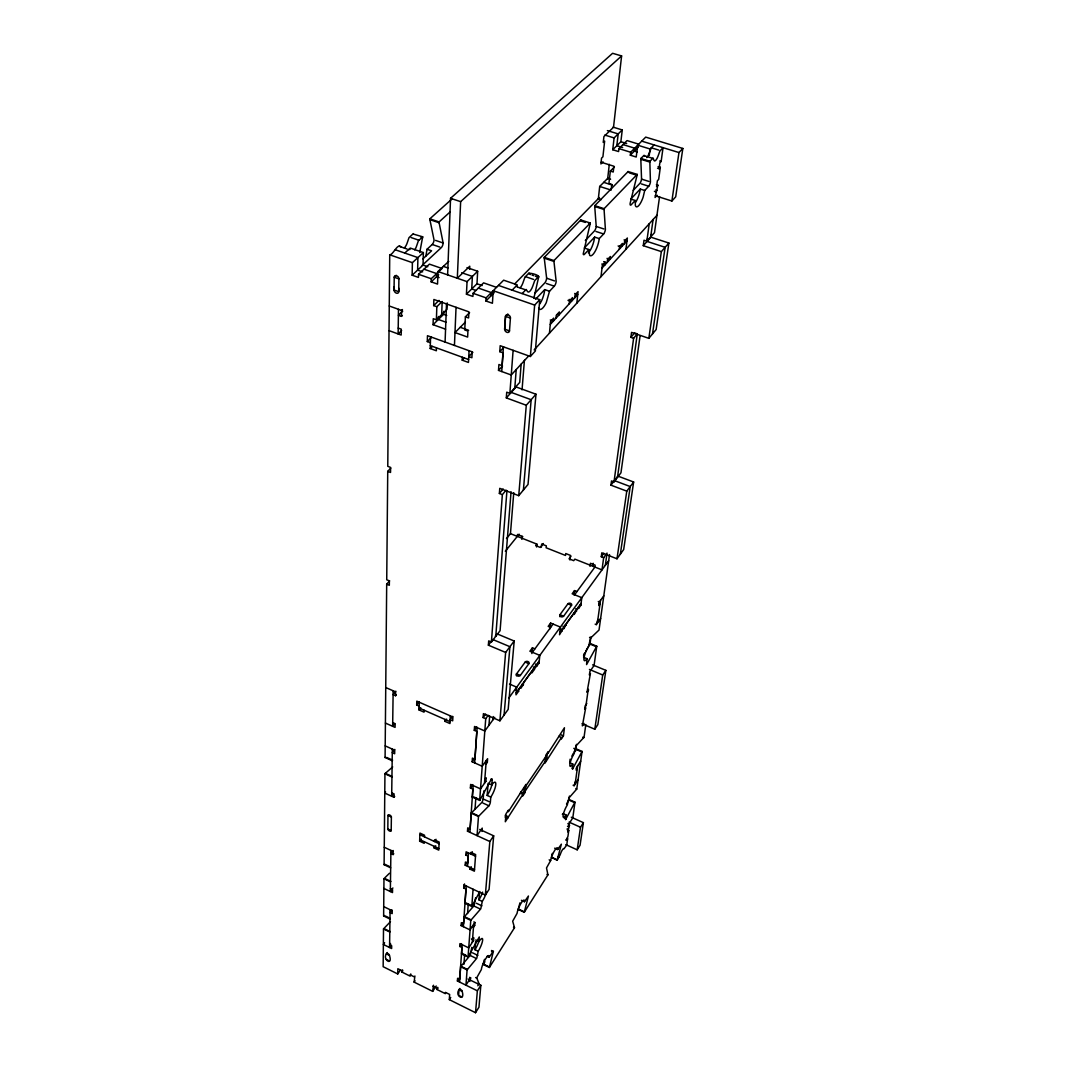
<?xml version="1.0" encoding="UTF-8"?>
<svg xmlns="http://www.w3.org/2000/svg" width="1066" height="1066" viewBox="0 0 1066 1066"><rect width="100%" height="100%" fill="white"/><g stroke="black" fill="none" stroke-linecap="round" stroke-linejoin="round"><path stroke-width="1.5" d="M390.476 921.664L383.867 928.513A2.478 0.693 -64.1 0 0 383.507 928.952L383.16 966.702L397.738 973.964L400.443 969.993M390.316 918.439A2.505 0.693 -64.3 0 1 389.956 919.012L383.627 915.934L383.973 878.744A2.558 0.746 -64.4 0 1 384.346 878.291L389.49 873.241M390.676 867.831L384.106 864.699L384.946 773.769A2.732 0.866 -65.2 0 1 385.332 773.33L392.701 766.934M386.678 757.46L392.568 760.138A2.758 0.879 -65.4 0 1 392.168 760.724L385.093 757.513L386.691 584.181L389.623 580.81M390.729 468.161L387.731 471.359L386.731 579.771L389.37 580.863L389.317 585.287L386.691 584.181M400.909 246.832C397.725 242.635 393.034 255.174 389.73 254.801L387.771 466.322L390.596 467.428L390.542 472.451L387.731 471.359M394.1 286.741L394.06 290.019A2.745 1.945 48.7 0 0 396.365 293.137A2.745 1.945 48.7 0 0 398.724 291.671L398.911 278.506C399.044 276.321 394.793 274.122 394.22 276.854L394.06 290.019L398.724 291.671L398.764 288.166M387.824 828.988L387.971 815.45A1.972 1.066 37 0 1 389.703 815.024A1.972 1.066 37 0 1 391.382 817.036L391.195 830.574A1.959 1.053 36.8 0 1 389.49 830.987A1.959 1.053 36.8 0 1 387.824 828.988L391.195 830.574M389.45 955.376L386.372 953.857A1.786 0.866 35.7 0 1 387.931 953.617A1.786 0.866 35.7 0 1 389.45 955.376C393.167 966.662 382.174 959.72 386.372 953.857L387.291 952.524M390.089 909.724L389.57 947.514L391.195 945.156M390.916 850.402L390.343 891.536L392.901 887.965M392.328 749.105L391.675 796.262L393.487 793.85M393.154 690.781L392.648 726.306L394.553 723.881M398.471 309.3L398.138 333.938L401.642 330.553M393.087 850.495L390.876 853.52L393.101 854.572L393.141 851.454L384.266 847.257M385.586 791.985L384.759 793.064L393.98 797.315L394.034 793.943L391.728 792.877M395.832 691.234L393.101 694.646L395.566 695.725L395.619 691.861L385.732 687.53M402.708 311.165L398.391 315.269L401.469 316.375L401.562 310.406L402.455 309.54M397.738 973.964L397.845 968.714L401.949 970.753L401.922 972.059L410.144 976.15L410.783 973.938M448.759 261.317L437.966 271.524L437.54 284.089L431.17 281.85L431.264 278.732L442.057 268.512L429.425 264.141L418.538 274.295L418.458 277.413L412.142 275.201L412.395 262.662L423.375 252.575L410.25 248.058L404.747 253.042M412.142 275.201L423.042 265.074L423.375 252.575M419.178 706.105L416.686 705.012L416.793 701.148L452.89 716.992L452.69 720.843L450.158 719.723L452.69 716.365M430.384 342.692L427.306 341.573L427.466 335.697L472.211 351.847L471.892 357.736L468.76 356.59L472.864 352.313M424.108 710.222L424.041 712.141L419.058 709.943L419.258 702.227M436.46 347.849L436.367 350.767L430.211 348.529L430.584 336.816M445.575 329.181L433.062 324.704L433.262 318.707L436.394 319.827L446.947 309.433L447.2 302.904M441.684 314.603L442.163 301.518L436.833 306.702L433.675 305.596L433.875 299.479L468.893 311.845L468.587 317.961L465.389 316.829L464.763 329.954L467.934 331.086L467.628 337.083L455.009 332.565L465.416 322.052M436.221 985.983L432.689 991.367L414.128 982.119L414.901 975.99M436.394 319.827L436.833 306.702M424.281 841.714L424.215 843.313L419.644 841.181L419.924 833.079L424.521 835.224L424.455 836.85M438.459 316.495L438.366 319.48L446.161 322.265M433.062 324.704L443.616 314.31L443.723 311.325M445.082 342.053L446.507 303.93M447.613 274.881L450.558 198.316L612.59 53.3L621.611 55.925L613.51 127.28L603.916 136.555L603.263 142.484L604.635 141.138L602.916 156.782L601.544 158.128L600.904 163.937L603.023 161.859M419.751 252.562L422.682 236.799L413.315 234.08M454.449 345.437L456.048 307.301M621.611 55.925L460.645 201.647L457.314 278.239L469.76 266.22L469.6 269.365M436.021 839.302L434.448 841.514L434.515 839.888L439.152 842.047L438.766 850.122L434.155 847.963L434.235 846.364M450.158 719.723L449.959 723.561L444.922 721.336L445.015 719.43M469.08 350.714L468.454 362.44L462.218 360.175L462.351 357.257M432.689 991.367L433.529 985.25M496.529 287.354L483.591 282.876L473.077 293.323L472.918 296.441L466.442 294.189L467.055 281.624L477.661 271.257L467.015 267.593M450.318 715.859L450.025 721.629L419.085 708.011M468.041 979.001L480.846 985.29L478.954 1007.21L475.529 1012.7L449.319 999.642L449.639 994.445L445.455 992.366L445.375 993.672L437.033 989.528L437.7 987.316M519.942 902.862L518.209 909.431L524.259 912.296L547.924 874.84L546.512 867.937L550.669 860.515A7.902 1.666 -66.1 0 1 554.786 850.268A7.902 1.666 -66.1 0 1 557.651 849.535L561.369 844.179L557.118 860.302L551.295 857.144M466.442 294.189L476.995 283.769L477.661 271.257M477.821 985.77L479.02 983.718L476.715 977.802L481.339 969.594A8.501 1.852 -65.1 0 1 485.696 958.72A8.501 1.852 -65.1 0 1 489.227 957.188L493.451 951.059L489.374 967.488L483.191 964.463L484.484 959.373M498.448 285.421L539.756 299.679L534.652 305.076L493.212 290.698L492.425 303.264L485.909 300.985L486.096 297.867L503.645 280.185L517.29 284.875L512.133 290.152M491.133 295.708L491.333 292.59L478.354 288.073M599.252 238.597L594.641 237.092L584.261 248.005L588.912 249.551L589.631 255.307A12.339 3.864 -72 0 0 594.495 252.415A12.339 3.864 -72 0 0 598.919 240.743L599.252 238.597L603.623 233.974A3.504 1.079 -72.1 0 0 605.408 229.47L604.076 209.496A3.558 1.106 -72.4 0 1 604.116 208.683L637.228 174.398L628.114 171.546L594.761 205.671A3.558 1.133 -72.5 0 0 594.735 206.471L596.214 226.472A3.504 1.106 -72.2 0 1 594.428 230.962L585.327 240.49M475.529 1012.7L477.355 990.82L457.407 980.973L457.594 978.295L459.726 979.348L461.924 947.501L459.739 946.435L459.926 943.61L468.72 947.874L473.531 940.492L473.744 937.64L472.544 939.479L471.452 938.959M473.81 921.957L474.916 922.49L470.053 929.898L461.138 925.608L461.338 922.69L463.563 923.756L465.962 889.057L463.67 887.978L464.51 883.954M474.53 869.603L465.202 865.232L465.416 862.034L467.747 863.127L468.227 856.158L465.882 855.065L466.109 851.827L475.529 856.211M463.883 884.887L485.363 895.04L489.827 841.514L467.494 831.213L467.721 827.856L470.106 828.962L472.864 789.093L470.399 787.987L470.639 784.429L480.526 788.88L485.856 781.325L486.136 777.754L484.803 779.632M485.976 764.242L487.322 762.363L487.602 758.699L482.205 766.267L472.171 761.777L472.411 758.099L474.93 759.205L476.835 731.449L474.29 730.33L474.543 726.479L484.83 730.996L494.744 717.351M511.28 375.005L498.515 370.382L498.915 364.505L502.099 365.665L502.979 352.819L499.781 351.673L500.181 345.69L530.362 356.484L535.345 351.007L539.756 299.679M459.886 988.435L459.006 989.794C454.329 995.671 465.402 1002.48 462.191 991.38A1.826 0.893 34.3 0 0 460.659 989.594A1.826 0.893 34.3 0 0 459.006 989.794L458.633 995.298L461.805 996.87M459.553 982.039L460.605 966.729L470.373 955.109L471.812 947.354M475.729 939.985L478.98 941.545L479.287 936.947L468.041 957.055L461.498 953.87L462.138 944.676M463.377 926.687L464.043 917.106L474.13 905.634L475.596 897.812M479.847 891.469L471.798 906.473L465.003 903.235L466.188 885.979M467.548 866.338L468.467 852.92M469.893 832.319L471.212 813.198A2.772 0.733 -65.7 0 1 471.585 812.732L481.752 802.525A2.745 0.72 -65.9 0 0 483.165 798.967L483.791 790.892M481.979 831.44L482.232 828.109L477.062 835.624L478.474 816.516A2.785 0.72 -65.7 0 1 478.847 816.05L488.934 805.789A2.745 0.706 -65.9 0 0 490.36 802.218L490.786 797.075A9.674 2.518 -66 0 0 495.783 784.523A9.674 2.518 -66 0 0 491.772 784.909L492.199 779.632A2.785 0.733 -66.1 0 0 491.04 779.726L480.06 799.793A2.812 0.746 -65.9 0 1 479.673 800.406L472.331 797.075L473.117 785.549M474.69 762.91L477.128 727.612M501.74 371.541L503.445 346.85M507.829 313.977L505.55 316.349L504.671 329.181A2.785 2.065 45.3 0 0 506.896 332.312A2.785 2.065 45.3 0 0 509.495 330.886L510.441 317.681C510.627 315.389 506.27 313.257 505.524 315.949L504.618 329.167L509.535 330.9M472.345 851.761L470.799 854.013L470.919 852.387L475.636 854.572L474.397 871.188L469.746 869.003L469.853 867.418M463.937 964.29L464.616 954.736M467.574 913.509L468.24 904.128M475.05 808.974L475.836 797.808M479.673 800.406L485.723 718.697L483.125 717.565L483.418 713.634L499.914 720.816L508.176 709.396L514.198 641.026L497.049 633.857L495.317 636.109M499.914 720.816L505.63 652.432L488.375 645.183L488.694 640.879L491.413 642.025L500.087 630.686L511.067 491.746M506.123 490.147L502.353 494.637L499.381 493.478L499.754 488.335L518.729 495.677L528.03 484.43L535.985 394.22L516.144 386.971L506.31 397.898L526.284 405.253L535.985 394.22M506.31 397.898L506.723 392.181L509.868 393.341L519.715 382.414L521.154 364.119M478.98 941.545A8.768 1.985 -65.1 0 1 482.658 940.092A8.768 1.985 -65.1 0 1 478.181 951.272L476.795 958.227L467.095 969.913L465.949 985.197L470.626 977.868L469.56 977.349M468.041 957.055L470.772 920.344L480.793 908.805L482.258 901.41A9.061 2.145 -65.3 0 0 486.416 892.295M471.798 906.473L473.077 889.231M491.413 642.025L502.353 494.637M509.868 393.341L513.119 350.314M472.318 942.317L473.69 924.329M484.51 783.204L486.243 760.578M488.948 725.293L489.654 716.072M495.77 636.335L506.936 490.64M514.811 387.851L516.224 369.529M470.626 977.868L469.84 981.453M472.371 926.714L473.491 927.247L474.69 925.408L474.916 922.49M493.065 719.643L493.305 716.565M478.181 951.272L474.97 949.713L475.609 941.611M482.258 901.41L478.914 899.824L479.513 892.135M490.786 797.075L487.175 795.436L488.135 783.27L491.772 784.909M451.997 198.969L429.838 218.823A3.611 1.466 -73.1 0 0 429.891 219.649L434.035 239.877A3.544 1.426 -72.7 0 1 432.223 244.474L427.04 249.244L425.867 256.053M513.759 492.665L510.454 533.666L536.851 544.113L536.571 546.978M522.047 389.85L524.432 360.255M489.374 967.488L514.505 927.726L512.679 921.197L517.05 913.402A8.195 1.759 -65.6 0 1 521.287 902.849A8.195 1.759 -65.6 0 1 524.472 901.729L528.43 896.013L524.272 912.19M518.729 495.677L526.284 405.253M530.362 356.484L534.652 305.076M517.316 536.385L517.49 534.452L522.833 536.678M479.727 829.428L493.678 835.837L489.081 889.39L485.363 895.04M504.058 715.086L509.934 646.702L492.732 639.493L488.375 645.183M523.393 490.04L531.161 399.71L511.24 392.408M644.717 190.468L640.266 189.055L630.766 199.062L635.256 200.488L635.336 205.325A11.953 3.518 -72.4 0 0 636.269 206.751A11.859 3.491 -72.4 0 0 638.694 205.631A11.953 3.518 -72.4 0 0 640.586 202.953A11.859 3.491 -72.4 0 0 643.184 196.97L644.717 190.468L648.728 186.23A3.385 0.986 -72.5 0 0 650.447 181.913L649.847 162.072A3.438 1.013 -72.8 0 1 649.914 161.272L653.125 158.061L653.911 160.206A6.849 1.999 -72.8 0 0 658.175 155.783L659.867 151.079L663.052 147.668L661.147 161.459L659.841 162.832L659.028 168.695L657.562 168.228M521.807 539.343L522.073 536.265M516.41 675.764L516.584 673.832L525.152 662.093A2.105 1.519 5.6 0 1 527.976 661.56A2.105 1.519 5.6 0 1 528.883 663.665L520.341 675.418A2.119 1.546 5.4 0 1 517.45 675.937A2.119 1.546 5.4 0 1 516.544 673.819M549.456 333.152L550.536 321.519L553.654 318.121L553.387 321.039L550.283 319.96M509.495 684.079L516.717 687.157L515.997 694.832L518.609 691.234L518.782 689.329L520.954 686.344L520.768 688.25L523.353 684.678L523.539 682.773L532.067 671.007L531.881 672.913L534.412 669.421L536.704 664.611L535.465 664.091M522.926 794.357L522.766 795.969L525.098 792.518L525.951 784.416L508.335 811.732L508.495 810.107L506.07 813.678L505.311 821.753L522.926 794.357L520.208 793.144M533.866 298.253L538.596 277.32C540.342 274.362 523.846 271.564 530.442 274.535M555.972 318.228L556.252 315.309L559.344 311.952L559.064 314.856L557.518 314.323M541.381 547.085L541.688 544.02L546.325 545.859L546.125 547.777L565.513 555.453L565.74 553.534L570.417 555.386L569.884 559.97M531.841 653.551L532.427 647.795L534.892 648.821M569.244 303.77L569.537 300.879L572.549 297.587L572.255 300.492L569.191 299.439M535.279 665.997L536.504 666.516L536.704 664.611M574.761 297.76L575.054 294.869L578.052 291.618L576.839 303.144M523.712 793.211L524.219 788.347L547.231 754.448L546.658 759.325L523.712 793.211L520.688 791.851M536.504 666.516L539.023 663.052L539.822 655.377L529.895 651.233L532.427 647.795M547.924 874.84L546.938 874.387M549.989 628.82L550.616 623.064L560.41 627.088L559.53 634.75L564.154 626.741L562.941 626.248M610.605 179.208L607.753 178.315L599.692 186.457L598.346 198.649L601.291 199.595M607.633 179.021L609.299 164.324M614.389 167.029L610.338 171.106L608.926 183.512L611.791 184.418L611.138 190.094L599.692 186.457M638.721 144.163L627.035 140.579L618.933 148.614L618.586 151.559L612.737 149.746L614.096 137.927L622.251 129.945L613.03 127.121M559.73 616.641L559.956 614.722L567.885 603.849A2.025 1.412 6.8 0 1 570.577 603.369A2.025 1.412 6.8 0 1 571.496 605.328L563.594 616.215L559.956 614.722A2.039 1.426 6.6 0 0 560.836 616.681A2.039 1.426 6.6 0 0 563.554 616.201M601.011 276.64L602.33 265.221L605.168 262.143L603.676 261.636M605.168 262.143L604.835 265.008L601.837 264.008M612.737 149.746L620.865 141.725L622.251 129.945M564.154 626.741L563.941 628.66L566.552 623.45L574.454 612.55L574.214 614.456L578.758 606.621L578.518 608.526L580.837 605.315L581.809 597.666L572.162 593.789L574.507 590.604L576.906 591.563M607.194 262.436L607.527 259.584L610.338 256.52L610.005 259.371L607.02 258.385M573.988 594.908L574.507 590.604M654.124 144.936L650.1 149L637.708 145.189L636.215 157.022L630.326 155.196L630.686 152.251L645.716 137.114L682.84 148.454L675.697 196.837L671.886 201.021L655.284 195.758M619.253 249.297L619.612 246.446L622.357 243.461L622.011 246.299L620.519 245.82M561.449 737.485L561.249 739.098L563.421 735.873L564.447 727.745L547.977 753.342L548.164 751.703L545.912 755.034L544.966 763.149L561.449 737.485L558.797 736.34M624.276 243.821L624.636 240.983L627.354 238.024L625.929 249.324M590.018 566.352L590.417 563.288L595.148 565.153L594.895 567.072M592.803 566.339L593.202 563.288M649.234 155.476L650.1 149M569.817 761.537L570.123 759.192M584.048 654.031L583.622 657.282L586.993 658.681L586.593 664.584L596.76 646.209L590.058 643.464L585.874 651.139M534.732 293.443L544.779 282.93A3.624 1.213 -71.7 0 0 546.645 278.226L544.26 258.159A3.691 1.253 -72 0 1 544.273 257.332L580.81 219.942L590.258 223.034L553.96 260.584A3.691 1.226 -72 0 0 553.947 261.41L556.172 281.477A3.638 1.199 -71.6 0 1 554.307 286.181L549.51 291.258L546.232 302.704A12.859 4.291 -71.5 0 1 538.61 308.141M562.355 814.384A7.995 1.732 -66.4 0 0 562.928 813.558L565.966 814.917L565.553 819.674L574.974 802.165L568.951 799.487L566.539 804.044M569.657 762.723L572.802 764.095L572.495 769.172L582.076 751.41L575.827 748.692L574.068 751.956M585.82 724.507L584.048 737.272L575.906 746.04L574.241 753.449A8.261 1.852 -66.8 0 0 569.897 764.242A8.261 1.852 -66.8 0 0 572.802 764.095M606.194 554.213L603.662 557.665L601.277 556.732L601.797 552.828L617.001 558.797L623.677 549.55L633.644 482.005L617.894 476.089L610.938 485.163L626.768 491.146L633.644 482.005M610.938 485.163L611.511 480.939L614.003 481.885L620.958 472.798L640.106 335.71M630.885 337.349L634.59 332.952L637.295 333.885L633.604 338.295L630.885 337.349L631.552 332.379L648.834 338.348L656.136 329.527L668.888 243.035L650.9 237.198L643.264 245.686L661.346 251.616L668.888 243.035M643.264 245.686L643.997 240.236L646.849 241.169L654.497 232.681L659.574 196.61M568.951 799.38L569.404 796.102M575.493 751.157L576.4 744.335M589.858 644.903L590.937 636.895M603.662 557.665L601.997 569.884L574.867 559.144L573.721 560.676L569.031 558.811L571.03 556.172M614.003 481.885L633.604 338.295M646.849 241.169L649.234 223.713M647.462 238.704L647.102 241.422L665.131 247.312L652.499 333.925M565.646 839.901L566.632 840.354L567.978 836.13L568.751 830.467L567.272 829.801M568.484 824.778L569.484 825.231L567.778 832L568.751 830.467M567.512 826.31L568.498 826.763L568.884 824.005L572.788 817.888L574.974 802.165M573.122 785.242L574.148 785.695L575.547 781.245M595.161 624.156L596.307 624.623L597.879 619.493M603.782 595.827L599.412 601.97L598.919 605.635L600.011 604.102L598.852 603.636M656.416 184.698L657.882 185.164L655.07 197.49L657.136 195.278M566.619 838.382L567.605 838.822L566.739 845.085L563.901 848.869A4.437 0.919 -66.2 0 0 562.315 849.988A4.437 0.919 -66.2 0 0 560.236 854.679L557.118 860.302M575.134 784.15L577.665 765.774M585.914 706.038L588.245 689.222M597.373 623.064L600.504 600.425M605.355 565.273L607.034 553.054M617.494 477.328L637.295 333.885M650.686 236.905L653.098 219.489M658.122 166.629L660.334 167.309L658.668 179.408L657.376 180.794L656.576 186.55L657.882 185.164M650.9 237.198L651.286 234.48M565.966 814.917A7.995 1.719 -66.4 0 1 563.115 815.397A7.995 1.719 -66.4 0 1 567.299 804.977L568.898 797.994L576.746 789.08L582.076 751.41M596.76 646.209L594.068 665.464L589.844 671.62L589.378 674.978L590.431 673.432L586.98 692.407L588.659 689.942M609.539 554.587L599.025 630.033L590.484 638.161L588.645 646.462A8.821 2.132 -67.6 0 0 583.995 658.055A8.821 2.132 -67.6 0 0 586.993 658.681M617.001 558.797L626.768 491.146M648.834 338.348L661.346 251.616M565.753 844.632L577.199 849.829L580.49 827.256L583.395 822.646L571.296 817.222M581.983 723.734L594.801 729.224L602.716 674.991L605.861 670.354L592.603 664.851M620.345 554.16L630.219 486.562L614.429 480.606M671.886 201.021L678.962 152.545L682.84 148.454M583.395 822.646L580.064 845.245L577.199 849.829M605.861 670.354L597.853 724.587L594.801 729.224M590.258 223.034A3.611 1.146 -72.3 0 1 590.098 223.98L583.222 253.895A3.558 1.133 -71.9 0 0 584.421 254.308L588.912 249.551M637.228 174.398A3.478 1.039 -72.7 0 1 637.068 175.317L630.139 203.353A3.438 1.026 -72.3 0 0 631.139 204.845L635.256 200.488M551.642 855.878L552.335 853.36M571.882 756.1L573.348 753.342M635.762 202.167L637.255 199.342A11.899 3.544 -72.4 0 0 640.266 189.055M539.956 303.783L541.661 300.625A12.805 4.304 -71.5 0 0 544.726 289.619L549.51 291.258M583.542 655.457L585.101 652.565M477.355 990.82L480.846 985.29M566.632 840.354L567.605 838.822M568.498 826.763L569.484 825.231M483.191 964.463L484.923 961.732M449.319 999.642L450.718 997.47M457.407 980.973L459.619 977.549M465.003 903.235L465.362 902.635L471.025 905.34M574.148 785.695L578.118 779.552M437.033 989.528L437.926 988.169M580.69 761.164L576.679 767.32L576.266 770.292L577.279 768.746L576.24 768.293M459.739 946.435L461.538 943.677M461.138 925.608L462.977 922.836M576.746 789.08L575.813 788.52M584.021 723.414L582.369 725.879L585.714 707.651L584.674 709.196L585.114 705.972L586.78 703.507M414.128 982.119L415.02 980.787M463.67 887.978L465.242 885.646M469.746 869.003L471.265 866.765M401.949 970.753L402.548 969.86M489.827 841.514L493.678 835.837M401.922 972.059L402.828 970.74M465.202 865.232L467.494 861.874M465.882 855.065L467.428 852.827M467.494 831.213L469.933 827.696M390.529 943.463L389.596 944.796L391.675 945.822L391.635 948.54L383.36 944.463L384.599 942.69M596.307 624.623L600.624 618.467M434.155 847.963L435.714 845.764M391.942 909.924L390.049 912.589L392.181 913.615L392.221 910.75L383.72 906.633M470.399 787.987L472.811 784.603M419.644 841.181L421.217 838.982M472.171 761.777L474.61 758.392M516.144 692.9L539.183 661.12M559.703 632.818L581.05 603.396M393.101 854.572L393.754 853.679M508.908 697.897L608.686 560.689M532.4 652.272L553.094 624.076M574.601 594.761L595.001 566.952M485.723 718.697L488.228 715.273M550.616 623.064L548.177 626.395L550.616 627.394M483.125 717.565L485.63 714.153M601.277 556.732L603.809 553.281M474.29 730.33L476.782 726.932M588.352 252.909L590.004 250.71A12.326 3.891 -72 0 0 594.628 237.092M505.63 652.432L514.198 641.026M393.98 797.315L394.673 796.409M444.922 721.336L446.614 719.11M394.806 749.425L392.288 752.689L394.66 753.769L394.713 750.184L385.199 745.88M419.058 709.943L420.777 707.744M416.686 705.012L419.271 701.708M543.367 543.527L540.302 547.431L535.678 545.605L536.851 544.113M528.949 273.003L524.898 277.28L523.06 282.49A7.529 2.625 -71.8 0 1 520.155 287.793M395.566 695.725L396.299 694.819M505.324 551.269L519.102 534.159M506.483 538.557L510.561 533.546M499.381 493.478L503.152 489.001M422.682 236.799L418.365 240.849L416.606 245.966A7.369 3.038 -72.7 0 1 414.727 249.87M511.24 374.992L528.709 355.897M534.173 349.915L656.962 215.292M550.269 324.45L577.745 294.509L574.694 293.47M601.997 268.099L627.008 240.863L624.063 239.89M498.515 370.382L502.539 366.038M499.781 351.673L503.832 347.343M659.028 168.695L660.334 167.309M535.532 299.293L544.726 289.619M633.204 190.388L639.84 183.432A3.385 0.999 -72.6 0 0 641.559 179.115L640.826 159.274A3.425 1.026 -72.8 0 1 640.879 158.474L644.117 155.276L644.757 156.249M462.218 360.175L464.27 358.029M522.087 293.576L526.178 289.472L527.47 291.471A7.542 2.585 -71.7 0 0 532.867 285.861L534.719 280.638L538.743 276.347M514.705 283.902L599.385 197.543M485.909 300.985L494.251 292.564M630.326 155.196L638.347 147.108M465.389 316.829L469.586 312.618M430.211 348.529L432.303 346.437M427.306 341.573L431.517 337.389M433.675 305.596L439.019 300.399M401.469 316.375L402.362 315.509M431.17 281.85L438.726 274.682M422.243 265.314L441.324 247.592A3.558 1.412 -72.6 0 0 443.136 242.981L439.125 222.767A3.611 1.452 -73 0 1 439.085 221.941L450.092 211.961M422.869 258.878L431.597 250.803L427.04 249.244M396.285 275.348L394.22 277.24L398.897 278.892M413.355 233.614L408.998 237.651L407.252 242.755A7.355 3.078 -72.8 0 1 404.294 247.898M515.811 286.461L516.757 286.021L517.263 286.901M408.624 249.537L410.064 249.471M607.393 130.612L618.187 133.916L616.814 145.722L622.651 147.521M641.732 141.138L678.962 152.545M658.775 150.093L651.326 147.801L649.221 153.024A6.836 2.025 -72.9 0 1 646.769 157.608M604.808 135.062L614.096 137.927M620.865 141.725L626.675 143.51M622.997 144.576L634.723 148.201L634.35 151.132L637.281 152.038M645.236 156.022L652.738 158.341M659.667 161.006L661.147 161.459M618.933 148.614L630.686 152.251M640.879 158.474L649.914 161.272M640.826 159.274L649.847 162.072M601.211 162.259L613.896 166.229L613.23 172.012L610.338 171.106M629.473 172.945L637.068 175.317M641.559 179.115L648.954 181.447M641.319 183.898L648.728 186.23M655.697 189.948L657.149 190.414M654.391 191.334L655.856 191.8M603.742 182.366L612.297 185.084M594.761 205.671L604.116 208.683M594.735 206.471L604.076 209.496M585.381 222.434L580.65 220.889A3.598 1.173 -72.4 0 0 580.81 219.942M588.525 223.46L590.098 223.98M596.214 226.472L603.876 228.963M595.961 231.469L603.623 233.974M618.12 245.953L619.612 246.446M450.558 198.316L460.645 201.647M429.838 218.823L439.085 221.941M544.273 257.332L553.96 260.584M429.891 219.649L439.125 222.767M544.26 258.159L553.947 261.41M435.554 240.396L443.136 242.981M546.645 278.226L554.587 280.931M421.03 237.225L422.589 237.758M532.067 275.081L533.706 275.641M535.332 276.201L538.596 277.32M432.223 244.487L439.805 247.072M546.365 283.476L554.307 286.181M411.103 237.558L418.898 240.223M525.418 276.627L533.586 279.425M567.991 300.346L569.537 300.879M399.204 246.299L407.052 248.991M517.45 287.021L525.685 289.859M395.313 249.79L417.912 257.599L417.619 270.111L422.656 271.87M443.389 266.393L447.96 267.979M461.698 272.723L472.385 276.414L471.745 288.953L475.609 290.298M423.042 265.074L427.759 266.7M476.995 283.769L482.138 285.555M389.73 254.801L412.395 262.662M437.966 271.524L467.055 281.624M424.001 269.192L436.687 273.602L436.58 276.72L439.125 277.6M418.538 274.295L431.264 278.732M473.077 293.323L486.096 297.867M505.55 316.349L510.454 318.081M443.616 314.31L446.721 315.416M460.232 327.289L468.627 330.287M389.25 305.995L401.562 310.406M398.218 328.088L401.269 329.181L401.176 335.044L389.023 330.633M430.318 345.624L468.627 359.535M598.266 601.504L599.412 601.97M579.638 604.835L580.837 605.315M567.925 603.876L571.536 605.341M575.6 608.819L576.799 609.312M575.36 610.725L576.559 611.218M565.113 624.863L566.326 625.356M589.551 637.375L590.684 637.841M560.943 629.007L562.155 629.513M560.716 630.912L561.929 631.418M590.857 644.424L596.44 646.729M589.431 669.461L602.716 674.991M537.784 662.532L539.023 663.052M525.192 662.106L528.923 663.678M533.36 666.983L534.599 667.503M533.173 668.902L534.412 669.421M516.584 673.832L520.341 675.418M522.1 684.159L523.353 684.678M516.104 690.168L518.609 691.234M582.716 737.192L583.768 737.645M560.783 734.727L563.421 735.873M573.801 748.372L574.854 748.838M575.533 749.198L580.73 751.45M571.976 768.106L573.015 768.559M486.069 761.804L487.322 762.363M568.671 799.98L573.681 802.218M392.701 722.588L395.126 723.667L395.073 727.385L385.412 723.068M490.986 779.086L492.199 779.632M484.617 780.778L485.856 781.325M564.18 818.088L566.193 818.994M569.044 822.113L580.49 827.256M567.885 823.565L568.884 824.005M567.165 828.828L568.151 829.268M483.165 798.967L489.161 801.685M473.93 797.022L480.06 799.793M482.938 803.071L488.934 805.789M505.137 815.33L507.882 816.583M504.978 816.942L507.722 818.195M554.666 848.163L557.651 849.535M385.332 773.33L391.169 775.995M471.585 812.732L477.635 815.49M384.946 773.769L391.942 776.981A2.732 0.866 -65.3 0 1 392.341 776.528M471.212 813.198L478.474 816.516M558.198 856.571L559.184 857.024M552.281 857.584L557.212 859.849M549.163 859.836L550.669 860.515M387.971 815.45L391.382 817.036M419.871 834.705L439.072 843.672M419.698 839.568L438.846 848.509M521.407 900.304L524.472 901.729M519.302 909.458L524.339 911.843M476.342 903.222L481.899 905.86M473.904 905.993L479.46 908.632M389.956 866.738L384.48 864.126A2.585 0.76 -64.5 0 1 384.106 864.699M513.492 927.247L514.505 927.726M385.426 878.81L390.849 881.409M465.509 917.186L471.119 919.865M383.973 878.744L390.476 881.862M464.043 917.106L470.772 920.344M473.584 924.875L474.69 925.408M390.383 888.578L392.555 889.617L392.501 892.575L383.88 888.431M472.425 939.959L473.531 940.492M491.479 950.499L492.519 951.005M491.533 951.418L492.572 951.925M487.135 956.175L489.227 957.188M472.505 952.804L477.848 955.403M470.159 955.456L475.503 958.067M385.306 916L389.263 917.933M461.845 953.284L465.935 955.269M484.297 964.53L489.454 967.035M384.906 929.019L390.129 931.577A2.478 0.68 -64.2 0 0 389.783 932.03L383.507 928.952M462.031 966.795L467.428 969.434M460.605 966.729L467.095 969.913M475.623 977.562L476.675 978.082M477.968 983.372L479.007 983.891M459.02 989.808L462.191 991.38M386.305 959.413L389.383 960.946M410.183 974.83L414.301 976.882M432.943 986.143L437.113 988.209M482.632 892.122A9.048 2.172 -65.3 0 1 478.914 899.824M478.94 941.038A8.768 1.999 -65 0 1 474.97 949.713M492.119 783.443A9.674 2.532 -66 0 1 487.175 795.436M472.518 796.782A2.812 0.76 -65.8 0 1 472.331 797.075M385.399 757.073A2.758 0.893 -65.4 0 1 385.093 757.513M383.987 915.361A2.505 0.706 -64.2 0 1 383.627 915.934M628.114 171.546A3.478 1.053 -72.7 0 1 627.954 172.465"/></g></svg>
